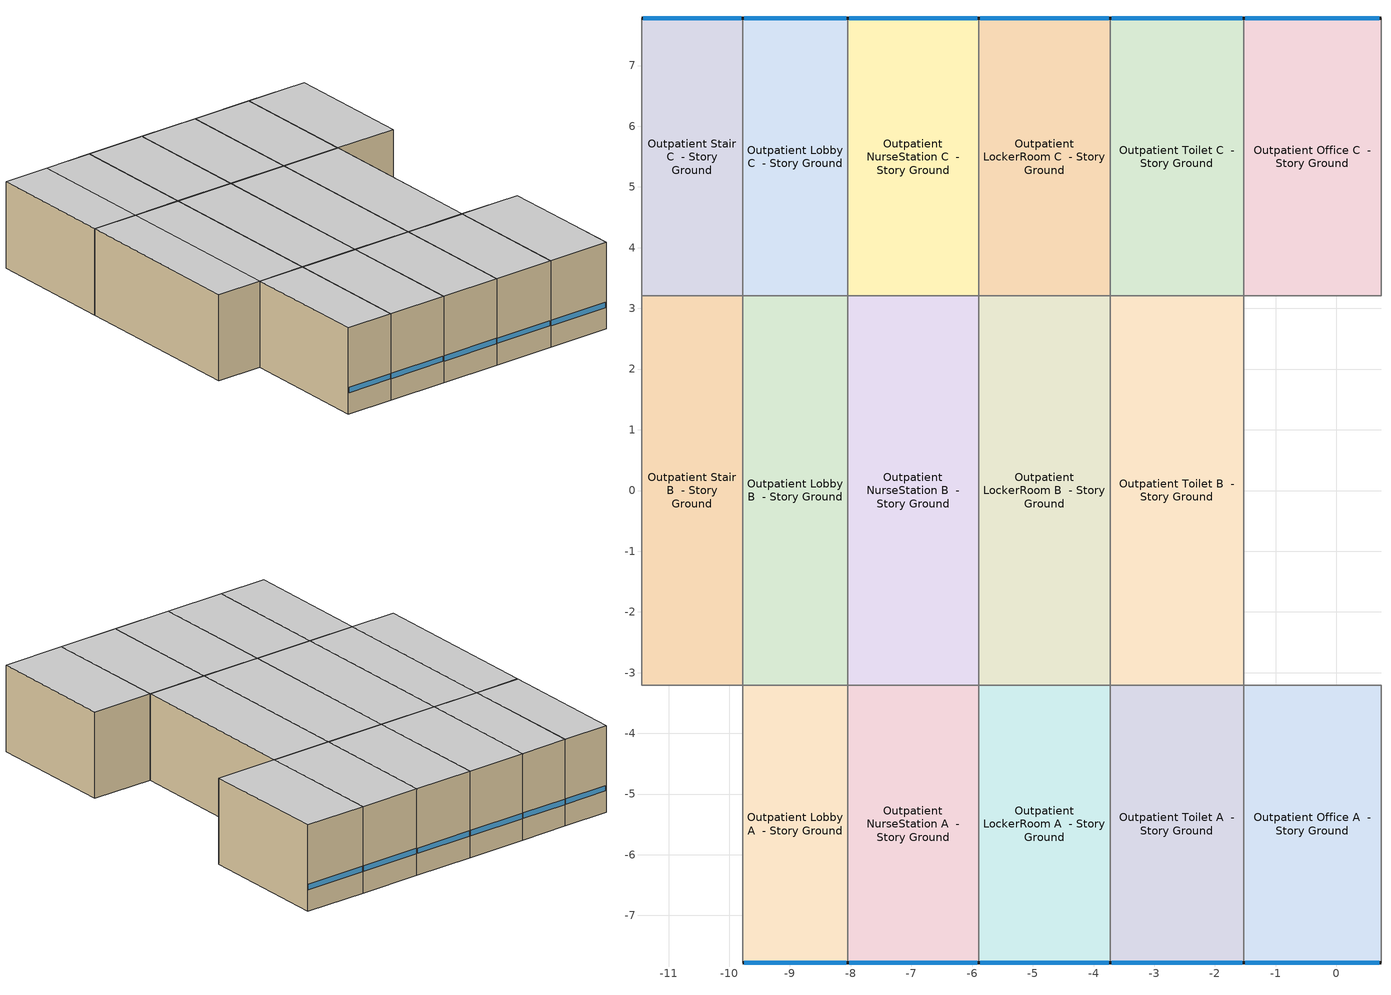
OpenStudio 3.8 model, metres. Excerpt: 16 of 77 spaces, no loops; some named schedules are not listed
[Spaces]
Outpatient Stair B  - Story Ground
 floor ground (Foundation F 126 Perim 0 Area 1068): -11.45,-3.21 -11.45,3.21 -9.78,3.21 -9.78,-3.21 z0
 wall to Outpatient PreOp B  - Story Ground: -11.45,3.21 -11.45,-3.21 z0:3.05
 wall to Outpatient Stair C  - Story Ground: -9.78,3.21 -11.45,3.21 z0:3.05
 wall to Outpatient Lobby B  - Story Ground: -9.78,-3.21 -9.78,3.21 z0:3.05
 wall to Outpatient Stair A  - Story Ground: -11.45,-3.21 -9.78,-3.21 z0:3.05
 ceiling adiabatic (Typical Interior Ceiling): -9.78,-3.21 -9.78,3.21 -11.45,3.21 -11.45,-3.21 z3.05
Outpatient Stair C  - Story Ground
 floor ground (Foundation F 126 Perim 166 Area 761): -11.45,3.21 -11.45,7.78 -9.78,7.78 -9.78,3.21 z0
 wall outside: -9.78,7.78 -11.45,7.78 z0:3.05
 wall to Outpatient PreOp C  - Story Ground: -11.45,7.78 -11.45,3.21 z0:3.05
 wall to Outpatient Lobby C  - Story Ground: -9.78,3.21 -9.78,7.78 z0:3.05
 window (Window U-0.75 SHGC 0.48): -9.81,7.78 -11.42,7.78 z0.76:0.95
 ceiling adiabatic (Typical Interior Ceiling): -9.78,3.21 -9.78,7.78 -11.45,7.78 -11.45,3.21 z3.05
Outpatient Lobby A  - Story Ground
 floor ground (Foundation F 126 Perim 173 Area 792): -9.78,-7.78 -9.78,-3.21 -8.05,-3.21 -8.05,-7.78 z0
 wall outside: -9.78,-7.78 -8.05,-7.78 z0:3.05
 wall to Outpatient Stair A  - Story Ground: -9.78,-3.21 -9.78,-7.78 z0:3.05
 wall to Outpatient Lobby B  - Story Ground: -8.05,-3.21 -9.78,-3.21 z0:3.05
 wall to Outpatient NurseStation A  - Story Ground: -8.05,-7.78 -8.05,-3.21 z0:3.05
 window (Window U-0.75 SHGC 0.48): -9.76,-7.78 -8.07,-7.78 z0.76:0.95
 ceiling adiabatic (Typical Interior Ceiling): -8.05,-7.78 -8.05,-3.21 -9.78,-3.21 -9.78,-7.78 z3.05
Outpatient Lobby B  - Story Ground
 floor ground (Foundation F 126 Perim 0 Area 1112): -9.78,-3.21 -9.78,3.21 -8.05,3.21 -8.05,-3.21 z0
 wall to Outpatient Lobby C  - Story Ground: -8.05,3.21 -9.78,3.21 z0:3.05
 wall to Outpatient NurseStation B  - Story Ground: -8.05,-3.21 -8.05,3.21 z0:3.05
 ceiling adiabatic (Typical Interior Ceiling): -8.05,-3.21 -8.05,3.21 -9.78,3.21 -9.78,-3.21 z3.05
Outpatient Lobby C  - Story Ground
 floor ground (Foundation F 126 Perim 173 Area 792): -9.78,3.21 -9.78,7.78 -8.05,7.78 -8.05,3.21 z0
 wall outside: -8.05,7.78 -9.78,7.78 z0:3.05
 wall to Outpatient NurseStation C  - Story Ground: -8.05,3.21 -8.05,7.78 z0:3.05
 window (Window U-0.75 SHGC 0.48): -8.07,7.78 -9.76,7.78 z0.76:0.95
 ceiling adiabatic (Typical Interior Ceiling): -8.05,3.21 -8.05,7.78 -9.78,7.78 -9.78,3.21 z3.05
Outpatient NurseStation A  - Story Ground
 floor ground (Foundation F 126 Perim 215 Area 985): -8.05,-7.78 -8.05,-3.21 -5.89,-3.21 -5.89,-7.78 z0
 wall outside: -8.05,-7.78 -5.89,-7.78 z0:3.05
 wall to Outpatient NurseStation B  - Story Ground: -5.89,-3.21 -8.05,-3.21 z0:3.05
 wall to Outpatient LockerRoom A  - Story Ground: -5.89,-7.78 -5.89,-3.21 z0:3.05
 window (Window U-0.75 SHGC 0.48): -8.02,-7.78 -5.92,-7.78 z0.76:0.95
 ceiling adiabatic (Typical Interior Ceiling): -5.89,-7.78 -5.89,-3.21 -8.05,-3.21 -8.05,-7.78 z3.05
Outpatient NurseStation B  - Story Ground
 floor ground (Foundation F 126 Perim 0 Area 1383): -8.05,-3.21 -8.05,3.21 -5.89,3.21 -5.89,-3.21 z0
 wall to Outpatient NurseStation C  - Story Ground: -5.89,3.21 -8.05,3.21 z0:3.05
 wall to Outpatient LockerRoom B  - Story Ground: -5.89,-3.21 -5.89,3.21 z0:3.05
 ceiling adiabatic (Typical Interior Ceiling): -5.89,-3.21 -5.89,3.21 -8.05,3.21 -8.05,-3.21 z3.05
Outpatient NurseStation C  - Story Ground
 floor ground (Foundation F 126 Perim 215 Area 985): -8.05,3.21 -8.05,7.78 -5.89,7.78 -5.89,3.21 z0
 wall outside: -5.89,7.78 -8.05,7.78 z0:3.05
 wall to Outpatient LockerRoom C  - Story Ground: -5.89,3.21 -5.89,7.78 z0:3.05
 window (Window U-0.75 SHGC 0.48): -5.92,7.78 -8.02,7.78 z0.76:0.95
 ceiling adiabatic (Typical Interior Ceiling): -5.89,3.21 -5.89,7.78 -8.05,7.78 -8.05,3.21 z3.05
Outpatient LockerRoom A  - Story Ground
 floor ground (Foundation F 126 Perim 217 Area 99): -5.89,-7.78 -5.89,-3.21 -3.73,-3.21 -3.73,-7.78 z0
 wall outside: -5.89,-7.78 -3.73,-7.78 z0:3.05
 wall to Outpatient LockerRoom B  - Story Ground: -3.73,-3.21 -5.89,-3.21 z0:3.05
 wall to Outpatient Toilet A  - Story Ground: -3.73,-7.78 -3.73,-3.21 z0:3.05
 window (Window U-0.75 SHGC 0.48): -5.87,-7.78 -3.75,-7.78 z0.76:0.95
 ceiling adiabatic (Typical Interior Ceiling): -3.73,-7.78 -3.73,-3.21 -5.89,-3.21 -5.89,-7.78 z3.05
Outpatient LockerRoom B  - Story Ground
 floor ground (Foundation F 126 Perim 0 Area 139): -5.89,-3.21 -5.89,3.21 -3.73,3.21 -3.73,-3.21 z0
 wall to Outpatient LockerRoom C  - Story Ground: -3.73,3.21 -5.89,3.21 z0:3.05
 wall to Outpatient Toilet B  - Story Ground: -3.73,-3.21 -3.73,3.21 z0:3.05
 ceiling adiabatic (Typical Interior Ceiling): -3.73,-3.21 -3.73,3.21 -5.89,3.21 -5.89,-3.21 z3.05
Outpatient LockerRoom C  - Story Ground
 floor ground (Foundation F 126 Perim 217 Area 99): -5.89,3.21 -5.89,7.78 -3.73,7.78 -3.73,3.21 z0
 wall outside: -3.73,7.78 -5.89,7.78 z0:3.05
 wall to Outpatient Toilet C  - Story Ground: -3.73,3.21 -3.73,7.78 z0:3.05
 window (Window U-0.75 SHGC 0.48): -3.75,7.78 -5.87,7.78 z0.76:0.95
 ceiling adiabatic (Typical Interior Ceiling): -3.73,3.21 -3.73,7.78 -5.89,7.78 -5.89,3.21 z3.05
Outpatient Toilet A  - Story Ground
 floor ground (Foundation F 126 Perim 22 Area 1006): -3.73,-7.78 -3.73,-3.21 -1.53,-3.21 -1.53,-7.78 z0
 wall outside: -3.73,-7.78 -1.53,-7.78 z0:3.05
 wall to Outpatient Toilet B  - Story Ground: -1.53,-3.21 -3.73,-3.21 z0:3.05
 wall to Outpatient Office A  - Story Ground: -1.53,-7.78 -1.53,-3.21 z0:3.05
 window (Window U-0.75 SHGC 0.48): -3.7,-7.78 -1.55,-7.78 z0.76:0.95
 ceiling adiabatic (Typical Interior Ceiling): -1.53,-7.78 -1.53,-3.21 -3.73,-3.21 -3.73,-7.78 z3.05
Outpatient Toilet B  - Story Ground
 floor ground (Foundation F 126 Perim 0 Area 1412): -3.73,-3.21 -3.73,3.21 -1.53,3.21 -1.53,-3.21 z0
 wall to Outpatient Toilet C  - Story Ground: -1.53,3.21 -3.73,3.21 z0:3.05
 wall to Outpatient Office B  - Story Ground: -1.53,-3.21 -1.53,3.21 z0:3.05
 ceiling adiabatic (Typical Interior Ceiling): -1.53,-3.21 -1.53,3.21 -3.73,3.21 -3.73,-3.21 z3.05
Outpatient Toilet C  - Story Ground
 floor ground (Foundation F 126 Perim 22 Area 1006): -3.73,3.21 -3.73,7.78 -1.53,7.78 -1.53,3.21 z0
 wall outside: -1.53,7.78 -3.73,7.78 z0:3.05
 wall to Outpatient Office C  - Story Ground: -1.53,3.21 -1.53,7.78 z0:3.05
 window (Window U-0.75 SHGC 0.48): -1.55,7.78 -3.7,7.78 z0.76:0.95
 ceiling adiabatic (Typical Interior Ceiling): -1.53,3.21 -1.53,7.78 -3.73,7.78 -3.73,3.21 z3.05
Outpatient Office A  - Story Ground
 floor ground (Foundation F 126 Perim 226 Area 1035): -1.53,-7.78 -1.53,-3.21 0.74,-3.21 0.74,-7.78 z0
 wall outside: -1.53,-7.78 0.74,-7.78 z0:3.05
 wall to Outpatient Office B  - Story Ground: 0.74,-3.21 -1.53,-3.21 z0:3.05
 wall to Outpatient Xray A  - Story Ground: 0.74,-7.78 0.74,-3.21 z0:3.05
 window (Window U-0.75 SHGC 0.48): -1.5,-7.78 0.71,-7.78 z0.76:0.95
 ceiling adiabatic (Typical Interior Ceiling): 0.74,-7.78 0.74,-3.21 -1.53,-3.21 -1.53,-7.78 z3.05
Outpatient Office C  - Story Ground
 floor ground (Foundation F 126 Perim 226 Area 1035): -1.53,3.21 -1.53,7.78 0.74,7.78 0.74,3.21 z0
 wall outside: 0.74,7.78 -1.53,7.78 z0:3.05
 wall to Outpatient Xray C  - Story Ground: 0.74,3.21 0.74,7.78 z0:3.05
 wall to Outpatient Office B  - Story Ground: -1.53,3.21 0.74,3.21 z0:3.05
 window (Window U-0.75 SHGC 0.48): 0.71,7.78 -1.5,7.78 z0.76:0.95
 ceiling adiabatic (Typical Interior Ceiling): 0.74,3.21 0.74,7.78 -1.53,7.78 -1.53,3.21 z3.05
[Site]
Bob Sikes_FL_USA: Latitude {deg}=30.78; Longitude {deg}=-86.52; Time Zone {hr}=-6; Elevation {m}=56; Terrain=City
[Site:WaterMainsTemperature]
Calculation Method=Correlation; Annual Average Outdoor Air Temperature {C}=19.4217; Maximum Difference In Monthly Average Outdoor Air Temperatures {deltaC}=19.74
[SizingPeriod:DesignDay] Barometric Pressure {Pa}=100654; Rain Indicator=No; Snow Indicator=No; Day of Month=21; Daylight Saving Time Indicator=No; Humidity Condition Type=Wetbulb; Dry-Bulb Temperature Range Modifier Type=DefaultMultipliers
Name | Maximum Dry-Bulb Temperature {C} | Daily Dry-Bulb Temperature Range {deltaC} | Wind Speed {m/s} | Wind Direction {deg} | Month | Day Type | Wetbulb or DewPoint at Maximum Dry-Bulb {C} | Solar Model Indicator | ASHRAE Clear Sky Optical Depth for Beam Irradiance | ASHRAE Clear Sky Optical Depth for Diffuse Irradiance | Sky Clearness
Bob Sikes Ann Clg .4% Condns DB=>MWB 1 | 35.8 | 11.3 | 2.9 | 300 | 7 | SummerDesignDay | 24.6 | ASHRAETau | 0.437 | 2.257
Bob Sikes Ann Clg .4% Condns WB=>MDB 1 | 31.6 | 11.3 | 2.9 | 300 | 7 | SummerDesignDay | 26.8 | ASHRAETau | 0.437 | 2.257
Bob Sikes Ann Htg 99.6% Condns DB 1 | -4.1 | 0 | 0.7 | 340 | 1 | WinterDesignDay | -4.1 | ASHRAEClearSky |  |  | 0
Bob Sikes August .4% Condns DB=>MCWB 1 | 36.3 | 10.7 | 2.9 | 300 | 8 | SummerDesignDay | 25.4 | ASHRAETau | 0.426 | 2.32
[ClimateZones]
Climate Zone Institution Name 1=ASHRAE; Climate Zone Document Name 1=ANSI/ASHRAE Standard 169; Climate Zone Document Year 1=2006; Climate Zone Value 1=ASHRAE 169-2013-2A
[Building]
ComStock DOE Ref Pre-1980|Outpatient: North Axis {deg}=225; Default Construction Set=ComStock DOE Ref Pre-1980 - Outpatient - ASHRAE 169-2013-2A; Default Schedule Set=Building Default Schedule Set; Standards Building Type=Outpatient
[Site:GroundTemperature:FCfactorMethod]
January Ground Temperature {C}=24.2; February Ground Temperature {C}=18.9; March Ground Temperature {C}=15.7; April Ground Temperature {C}=13.6; May Ground Temperature {C}=15.5; June Ground Temperature {C}=17.1; July Ground Temperature {C}=21.2; August Ground Temperature {C}=26.9; September Ground Temperature {C}=27.6; October Ground Temperature {C}=27.9; November Ground Temperature {C}=27.4; December Ground Temperature {C}=26.2
[Construction:FfactorGroundFloor] F-Factor {W/m-K}=1.26344
Name | Area {m2} | PerimeterExposed {m}
Foundation F 126 Perim 217 Area 99 | 9.90266 | 2.16594
Foundation F 126 Perim 0 Area 139 | 13.8993 | 0
Foundation F 126 Perim 0 Area 1383 | 13.8261 | 0
Foundation F 126 Perim 173 Area 792 | 7.92213 | 1.73275
Foundation F 126 Perim 0 Area 1068 | 10.6805 | 0
Foundation F 126 Perim 166 Area 761 | 7.60941 | 1.66435
Foundation F 126 Perim 215 Area 985 | 9.85054 | 2.15454
Foundation F 126 Perim 22 Area 1006 | 10.059 | 2.20014
Foundation F 126 Perim 0 Area 1112 | 11.1194 | 0
Foundation F 126 Perim 0 Area 1412 | 14.1187 | 0
Foundation F 126 Perim 226 Area 1035 | 10.3457 | 2.26283
[DefaultConstructionSet]
ComStock DOE Ref Pre-1980 - Outpatient - ASHRAE 169-2013-2A: Default Exterior Surface Constructions=Default Surface Constructions 1; Default Interior Surface Constructions=Default Surface Constructions 2; Default Ground Contact Surface Constructions=Default Surface Constructions 3; Default Exterior SubSurface Constructions=Default Sub Surface Constructions 1; Default Interior SubSurface Constructions=Default Sub Surface Constructions 2; Interior Partition Construction=Typical Interior Partition
[DefaultSurfaceConstructions]
Name | Floor Construction | Wall Construction | Roof Ceiling Construction
Default Surface Constructions 1 | Typical Insulated Exterior Mass Floor | Typical Insulated Exterior Mass Wall R-4.35 | Typical IEAD Roof R-10.0
Default Surface Constructions 2 | Typical Interior Floor | Typical Interior Wall | Typical Interior Ceiling
Default Surface Constructions 3 | Typical Insulated Carpeted 6in Slab Floor | Typical Insulated Basement Mass Wall
[Construction]
Typical Insulated Exterior Mass Floor: 4 in. Normalweight Concrete Floor, Typical Carpet Pad
Typical IEAD Roof R-10.0: Roof Membrane, Typical Insulation R-8.88, Metal Roof Surface
Typical Interior Floor: 100mm Normalweight concrete floor, CP02 CARPET PAD
Typical Interior Wall: G01 13mm gypsum board, G01 13mm gypsum board
Typical Interior Ceiling: CP02 CARPET PAD, 100mm Normalweight concrete floor
Typical Insulated Carpeted 6in Slab Floor: 6 in. Normalweight Concrete Floor, Typical Carpet Pad
Typical Insulated Basement Mass Wall: 8 in. Concrete Block Basement Wall
U 1.22 SHGC 0.54 Simple Glazing Window U-1.22 SHGC 0.54: U 1.22 SHGC 0.54 Simple Glazing U-1.22 SHGC 0.54
U 1.22 SHGC 0.54 Simple Glazing Window U-1.22 SHGC 0.54 1: U 1.22 SHGC 0.54 Simple Glazing U-1.22 SHGC 0.54 1
Typical Insulated Metal Door: F08 Metal surface, Typical Insulation R-1.96
U 0.88 SHGC 0.16 Sgl Ref-A-L Clr 6mm: REF A CLEAR LO 6MM
Typical Overhead Door: Typical Insulation R-1.96
Typical Interior Window: Clear 3mm
Typical Interior Door; Typical Interior Partition: G05 25mm wood
Typical Insulated Exterior Mass Wall R-4.35: 1IN Stucco, 8IN CONCRETE HW RefBldg, Typical Insulation R-1.96, 1/2IN Gypsum
InteriorFurnishings 1: Std Wood 6inch 1
Window U-0.75 SHGC 0.48: Simple Glazing Double - No LowE - Tinted/Reflective - Aluminum
[Material] Thermal Absorptance=0.9
Name | Roughness | Thickness {m} | Conductivity {W/m-K} | Density {kg/m3} | Specific Heat {J/kg-K} | Solar Absorptance | Visible Absorptance
4 in. Normalweight Concrete Floor | MediumRough | 0.1016 | 2.31 | 2322 | 832 | 0.7 | 0.7
Roof Membrane | VeryRough | 0.0095 | 0.16 | 1121.29 | 1460 | 0.7 | 0.7
Metal Roof Surface; F08 Metal surface | Smooth | 0.0008 | 45.28 | 7824 | 500 | 0.7 | 0.7
100mm Normalweight concrete floor | MediumRough | 0.1016 | 2.31045 | 2322 | 832.557 | 0.7 | 0.7
G01 13mm gypsum board | Smooth | 0.0127 | 0.160031 | 800.001 | 1090.73 | 0.7 | 0.5
6 in. Normalweight Concrete Floor | MediumRough | 0.1524 | 2.31 | 2322 | 832 | 0.7 | 0.7
8 in. Concrete Block Basement Wall | MediumRough | 0.2032 | 1.326 | 1842 | 912 | 0.7 | 0.7
G05 25mm wood | MediumSmooth | 0.0254 | 0.15 | 608 | 1630 | 0.5 | 0.5
1IN Stucco | Smooth | 0.0253 | 0.6918 | 1858 | 837 | 0.7 | 0.92
8IN CONCRETE HW RefBldg | Rough | 0.2032 | 1.311 | 2240 | 836.8 | 0.7 | 0.7
1/2IN Gypsum | Smooth | 0.0127 | 0.16 | 784.9 | 830 | 0.4 | 0.4
Std Wood 6inch 1 | MediumSmooth | 0.15 | 0.12 | 540 | 1210 | 0.7 | 0.7
[Material:NoMass] Roughness=Smooth; Thermal Absorptance=0.9; Solar Absorptance=0.7
Name | Thermal Resistance {m2-K/W} | Visible Absorptance
Typical Carpet Pad; CP02 CARPET PAD | 0.21648 | 0.8
Typical Insulation R-8.88 | 1.56434 | 0.7
Typical Insulation R-1.96 | 0.34506 | 0.7
[DefaultSubSurfaceConstructions]
Name | Fixed Window Construction | Operable Window Construction | Door Construction | Glass Door Construction | Overhead Door Construction | Tubular Daylight Dome Construction | Tubular Daylight Diffuser Construction
Default Sub Surface Constructions 1 | U 1.22 SHGC 0.54 Simple Glazing Window U-1.22 SHGC 0.54 | U 1.22 SHGC 0.54 Simple Glazing Window U-1.22 SHGC 0.54 1 | Typical Insulated Metal Door | U 0.88 SHGC 0.16 Sgl Ref-A-L Clr 6mm | Typical Overhead Door | Typical Interior Window | Typical Interior Window
Default Sub Surface Constructions 2 | Typical Interior Window | Typical Interior Window | Typical Interior Door
[WindowMaterial:SimpleGlazingSystem]
Name | U-Factor {W/m2-K} | Solar Heat Gain Coefficient | Visible Transmittance
U 1.22 SHGC 0.54 Simple Glazing U-1.22 SHGC 0.54; U 1.22 SHGC 0.54 Simple Glazing U-1.22 SHGC 0.54 1 | 6.92748 | 0.54 | 0.38
Simple Glazing Double - No LowE - Tinted/Reflective - Aluminum | 4.25302 | 0.484 | 0.411
[WindowMaterial:Glazing] Optical Data Type=SpectralAverage; Infrared Transmittance at Normal Incidence=0; Front Side Infrared Hemispherical Emissivity=0.84; Conductivity {W/m-K}=0.9; Dirt Correction Factor for Solar and Visible Transmittance=1; Solar Diffusing=No
Name | Thickness {m} | Solar Transmittance at Normal Incidence | Front Side Solar Reflectance at Normal Incidence | Back Side Solar Reflectance at Normal Incidence | Visible Transmittance at Normal Incidence | Front Side Visible Reflectance at Normal Incidence | Back Side Visible Reflectance at Normal Incidence | Back Side Infrared Hemispherical Emissivity
REF A CLEAR LO 6MM | 0.006 | 0.066 | 0.341 | 0.493 | 0.08 | 0.41 | 0.37 | 0.4
Clear 3mm | 0.003 | 0.837 | 0.075 | 0.075 | 0.898 | 0.081 | 0.081 | 0.84
[SpaceType] Standards Building Type=Outpatient
Name | Default Schedule Set | Design Specification Outdoor Air Object | Standards Space Type
Outpatient Stair - ComStock DOE Ref Pre-1980 | Outpatient Stair Schedule Set | Outpatient Stair Ventilation | Stair
Outpatient Lobby - ComStock DOE Ref Pre-1980 | Outpatient Lobby Schedule Set | Outpatient Lobby Ventilation | Lobby
Outpatient NurseStation - ComStock DOE Ref Pre-1980 | Outpatient NurseStation Schedule Set | Outpatient NurseStation Ventilation | NurseStation
Outpatient LockerRoom - ComStock DOE Ref Pre-1980 | Outpatient LockerRoom Schedule Set | Outpatient LockerRoom Ventilation | LockerRoom
Outpatient Toilet - ComStock DOE Ref Pre-1980 | Outpatient Toilet Schedule Set | Outpatient Toilet Ventilation | Toilet
Outpatient Office - ComStock DOE Ref Pre-1980 | Outpatient Office Schedule Set | Outpatient Office Ventilation | Office
[BuildingStory]
Story Ground: Nominal Z Coordinate {m}=0; Nominal Floor to Floor Height {m}=3.048
[Space] Building Story=Story Ground
Name | Space Type | Thermal Zone
Outpatient Stair B  - Story Ground | Outpatient Stair - ComStock DOE Ref Pre-1980 | Zone Outpatient Stair B  - Story Ground
Outpatient Stair C  - Story Ground | Outpatient Stair - ComStock DOE Ref Pre-1980 | Zone Outpatient Stair C  - Story Ground
Outpatient Lobby A  - Story Ground | Outpatient Lobby - ComStock DOE Ref Pre-1980 | Zone Outpatient Lobby A  - Story Ground
Outpatient Lobby B  - Story Ground | Outpatient Lobby - ComStock DOE Ref Pre-1980 | Zone Outpatient Lobby B  - Story Ground
Outpatient Lobby C  - Story Ground | Outpatient Lobby - ComStock DOE Ref Pre-1980 | Zone Outpatient Lobby C  - Story Ground
Outpatient NurseStation A  - Story Ground | Outpatient NurseStation - ComStock DOE Ref Pre-1980 | Zone Outpatient NurseStation A  - Story Ground
Outpatient NurseStation B  - Story Ground | Outpatient NurseStation - ComStock DOE Ref Pre-1980 | Zone Outpatient NurseStation B  - Story Ground
Outpatient NurseStation C  - Story Ground | Outpatient NurseStation - ComStock DOE Ref Pre-1980 | Zone Outpatient NurseStation C  - Story Ground
Outpatient LockerRoom A  - Story Ground | Outpatient LockerRoom - ComStock DOE Ref Pre-1980 | Zone Outpatient LockerRoom A  - Story Ground
Outpatient LockerRoom B  - Story Ground | Outpatient LockerRoom - ComStock DOE Ref Pre-1980 | Zone Outpatient LockerRoom B  - Story Ground
Outpatient LockerRoom C  - Story Ground | Outpatient LockerRoom - ComStock DOE Ref Pre-1980 | Zone Outpatient LockerRoom C  - Story Ground
Outpatient Toilet A  - Story Ground | Outpatient Toilet - ComStock DOE Ref Pre-1980 | Zone Outpatient Toilet A  - Story Ground
Outpatient Toilet B  - Story Ground | Outpatient Toilet - ComStock DOE Ref Pre-1980 | Zone Outpatient Toilet B  - Story Ground
Outpatient Toilet C  - Story Ground | Outpatient Toilet - ComStock DOE Ref Pre-1980 | Zone Outpatient Toilet C  - Story Ground
Outpatient Office A  - Story Ground | Outpatient Office - ComStock DOE Ref Pre-1980 | Zone Outpatient Office A  - Story Ground
Outpatient Office C  - Story Ground | Outpatient Office - ComStock DOE Ref Pre-1980 | Zone Outpatient Office C  - Story Ground
[ThermalZone] Multiplier=1; Use Ideal Air Loads=No
Name | Thermostat
Zone Outpatient Stair B  - Story Ground | Outpatient Stair - ComStock DOE Ref Pre-1980 Thermostat 1
Zone Outpatient Stair C  - Story Ground | Outpatient Stair - ComStock DOE Ref Pre-1980 Thermostat 2
Zone Outpatient Lobby A  - Story Ground | Outpatient Lobby - ComStock DOE Ref Pre-1980 Thermostat
Zone Outpatient Lobby B  - Story Ground | Outpatient Lobby - ComStock DOE Ref Pre-1980 Thermostat 1
Zone Outpatient Lobby C  - Story Ground | Outpatient Lobby - ComStock DOE Ref Pre-1980 Thermostat 2
Zone Outpatient NurseStation A  - Story Ground | Outpatient NurseStation - ComStock DOE Ref Pre-1980 Thermostat
Zone Outpatient NurseStation B  - Story Ground | Outpatient NurseStation - ComStock DOE Ref Pre-1980 Thermostat 1
Zone Outpatient NurseStation C  - Story Ground | Outpatient NurseStation - ComStock DOE Ref Pre-1980 Thermostat 2
Zone Outpatient LockerRoom A  - Story Ground | Outpatient LockerRoom - ComStock DOE Ref Pre-1980 Thermostat
Zone Outpatient LockerRoom B  - Story Ground | Outpatient LockerRoom - ComStock DOE Ref Pre-1980 Thermostat 1
Zone Outpatient LockerRoom C  - Story Ground | Outpatient LockerRoom - ComStock DOE Ref Pre-1980 Thermostat 2
Zone Outpatient Toilet A  - Story Ground | Outpatient Toilet - ComStock DOE Ref Pre-1980 Thermostat
Zone Outpatient Toilet B  - Story Ground | Outpatient Toilet - ComStock DOE Ref Pre-1980 Thermostat 1
Zone Outpatient Toilet C  - Story Ground | Outpatient Toilet - ComStock DOE Ref Pre-1980 Thermostat 2
Zone Outpatient Office A  - Story Ground | Outpatient Office - ComStock DOE Ref Pre-1980 Thermostat 1
Zone Outpatient Office C  - Story Ground | Outpatient Office - ComStock DOE Ref Pre-1980 Thermostat 7
[Lights:Definition] Design Level Calculation Method=Watts/Area; Fraction Visible=0.2; Return Air Fraction=0
Name | Watts per Space Floor Area {W/m2} | Fraction Radiant
Outpatient Stair - ComStock DOE Ref Pre-1980 General Lights Definition | 4.78496 | 0.31
Outpatient Stair - ComStock DOE Ref Pre-1980 Wall Wash Lights Definition | 2.85308 | 0.125
Outpatient Toilet - ComStock DOE Ref Pre-1980 General Lights Definition | 3.33071 | 0.31
Outpatient Toilet - ComStock DOE Ref Pre-1980 Wall Wash Lights Definition | 2.07725 | 0.125
Outpatient Lobby - ComStock DOE Ref Pre-1980 General Lights Definition | 1.92838 | 0.31
Outpatient Lobby - ComStock DOE Ref Pre-1980 Task Lights Definition | 1.01438 | 0.125
Outpatient Lobby - ComStock DOE Ref Pre-1980 Wall Wash Lights Definition | 1.81461 | 0.125
Outpatient NurseStation - ComStock DOE Ref Pre-1980 General Lights Definition | 5.11838 | 0.31
Outpatient NurseStation - ComStock DOE Ref Pre-1980 Task Lights Definition | 6.99919 | 0.125
Outpatient LockerRoom - ComStock DOE Ref Pre-1980 General Lights Definition | 2.94141 | 0.31
Outpatient LockerRoom - ComStock DOE Ref Pre-1980 Wall Wash Lights Definition | 2.46673 | 0.125
Outpatient Office - ComStock DOE Ref Pre-1980 General Lights Definition | 6.74433 | 0.31
[ElectricEquipment:Definition] Design Level Calculation Method=Watts/Area; Fraction Latent=0
Name | Watts per Space Floor Area {W/m2} | Fraction Radiant | Fraction Lost
Outpatient Lobby Elec Equip Definition; Outpatient Office Elec Equip Definition | 11.8403 | 0.5 | 0
Outpatient LockerRoom Elec Equip Definition | 32.2917 | 0.5 | 0
Outpatient NurseStation Elec Equip Definition | 21.5278 | 0.5 | 0
Outpatient Toilet Elec Equip Definition | 4.30556 | 0.3 | 0.7
Outpatient Stair - ComStock DOE Ref Pre-1980 Elec Equip Definition | 4.30556 | 0.5 | 0
[ElectricEquipment]
Name | Electric Equipment Definition | Space or SpaceType
Outpatient Lobby Elec Equip | Outpatient Lobby Elec Equip Definition | Outpatient Lobby - ComStock DOE Ref Pre-1980
Outpatient LockerRoom Elec Equip | Outpatient LockerRoom Elec Equip Definition | Outpatient LockerRoom - ComStock DOE Ref Pre-1980
Outpatient NurseStation Elec Equip | Outpatient NurseStation Elec Equip Definition | Outpatient NurseStation - ComStock DOE Ref Pre-1980
Outpatient Office Elec Equip | Outpatient Office Elec Equip Definition | Outpatient Office - ComStock DOE Ref Pre-1980
Outpatient Toilet Elec Equip | Outpatient Toilet Elec Equip Definition | Outpatient Toilet - ComStock DOE Ref Pre-1980
Outpatient Stair - ComStock DOE Ref Pre-1980 Elec Equip | Outpatient Stair - ComStock DOE Ref Pre-1980 Elec Equip Definition | Outpatient Stair - ComStock DOE Ref Pre-1980
[DesignSpecification:OutdoorAir]
Name | Outdoor Air Method | Outdoor Air Flow per Person {m3/s-person} | Outdoor Air Flow per Floor Area {m3/s-m2} | Outdoor Air Flow Air Changes per Hour {1/hr}
Outpatient Lobby Ventilation; Outpatient LockerRoom Ventilation | Sum | 0.00707921
Outpatient NurseStation Ventilation; Outpatient Office Ventilation | Sum | 0.00943895
Outpatient Stair Ventilation; Outpatient Toilet Ventilation |  | 0 | 0 | 0
[DefaultScheduleSet]
Name | Number of People Schedule | People Activity Level Schedule | Lighting Schedule | Electric Equipment Schedule | Infiltration Schedule | Hours of Operation Schedule
Outpatient Lobby Schedule Set; Outpatient LockerRoom Schedule Set; Outpatient NurseStation Schedule Set; Outpatient Office Schedule Set; Outpatient Stair Schedule Set; Outpatient Toilet Schedule Set | Outpatient Bldg Occ | Outpatient Activity | Outpatient Bldg Light | Outpatient Bldg Equip | Outpatient Infil
Building Default Schedule Set |  |  |  |  |  | Building Hours of Operation NonResidential
[People:Definition] Number of People Calculation Method=People/Area; Fraction Radiant=0.3
Name | People per Space Floor Area {person/m2}
Outpatient Lobby People Definition | 0.300313
Outpatient LockerRoom People Definition | 0.149941
Outpatient NurseStation People Definition | 0.199993
Outpatient Office People Definition | 0.0500522
[People] Work Efficiency Schedule=Work Efficiency Schedule; Clothing Insulation Schedule=Clothing Schedule; Air Velocity Schedule=Air Velocity Schedule; Multiplier=1
Name | People Definition | Space or SpaceType
Outpatient Lobby People | Outpatient Lobby People Definition | Outpatient Lobby - ComStock DOE Ref Pre-1980
Outpatient LockerRoom People | Outpatient LockerRoom People Definition | Outpatient LockerRoom - ComStock DOE Ref Pre-1980
Outpatient NurseStation People | Outpatient NurseStation People Definition | Outpatient NurseStation - ComStock DOE Ref Pre-1980
Outpatient Office People | Outpatient Office People Definition | Outpatient Office - ComStock DOE Ref Pre-1980
[Exterior:Lights:Definition]
Name | Design Level {W}
Parking Areas and Drives Def (W/ft^2) | 0.0497494
Building Facades Def (W/ft^2) | 0.25
Main Entries Def (W/ft) | 30
Other Doors Def (W/ft) | 25
[Exterior:Lights] Schedule=Always On Discrete; Control Option=AstronomicalClock
Name | Exterior Lights Definition | Multiplier
Parking Areas and Drives | Parking Areas and Drives Def (W/ft^2) | 35437.5
Building Facades | Building Facades Def (W/ft^2) | 4448.83
Main Entries | Main Entries Def (W/ft) | 8
Other Doors | Other Doors Def (W/ft) | 18.165
[ThermostatSetpoint:DualSetpoint] Heating Setpoint Temperature Schedule=Outpatient HtgSetp; Cooling Setpoint Temperature Schedule=Outpatient ClgSetp
Outpatient Lobby - ComStock DOE Ref Pre-1980 Thermostat; Outpatient Lobby - ComStock DOE Ref Pre-1980 Thermostat 1; Outpatient Lobby - ComStock DOE Ref Pre-1980 Thermostat 2; Outpatient LockerRoom - ComStock DOE Ref Pre-1980 Thermostat; Outpatient LockerRoom - ComStock DOE Ref Pre-1980 Thermostat 1; Outpatient LockerRoom - ComStock DOE Ref Pre-1980 Thermostat 2; Outpatient NurseStation - ComStock DOE Ref Pre-1980 Thermostat; Outpatient NurseStation - ComStock DOE Ref Pre-1980 Thermostat 1; Outpatient NurseStation - ComStock DOE Ref Pre-1980 Thermostat 2; Outpatient Office - ComStock DOE Ref Pre-1980 Thermostat 1; Outpatient Office - ComStock DOE Ref Pre-1980 Thermostat 7; Outpatient Stair - ComStock DOE Ref Pre-1980 Thermostat 1; Outpatient Stair - ComStock DOE Ref Pre-1980 Thermostat 2; Outpatient Toilet - ComStock DOE Ref Pre-1980 Thermostat; Outpatient Toilet - ComStock DOE Ref Pre-1980 Thermostat 1; Outpatient Toilet - ComStock DOE Ref Pre-1980 Thermostat 2
[InternalMass:Definition]
Internal Mass Definition 2: Construction=InteriorFurnishings 1; Design Level Calculation Method=SurfaceArea/Area; Surface Area per Space Floor Area=2
[InternalMass] Internal Mass Definition=Internal Mass Definition 2; Multiplier=1
Name | Space or SpaceType
Outpatient LockerRoom C  - Story Ground Mass | Outpatient LockerRoom C  - Story Ground
Outpatient LockerRoom B  - Story Ground Mass | Outpatient LockerRoom B  - Story Ground
Outpatient NurseStation B  - Story Ground Mass | Outpatient NurseStation B  - Story Ground
Outpatient Lobby C  - Story Ground Mass | Outpatient Lobby C  - Story Ground
Outpatient Lobby A  - Story Ground Mass | Outpatient Lobby A  - Story Ground
Outpatient Stair B  - Story Ground Mass | Outpatient Stair B  - Story Ground
Outpatient NurseStation A  - Story Ground Mass | Outpatient NurseStation A  - Story Ground
Outpatient Toilet A  - Story Ground Mass | Outpatient Toilet A  - Story Ground
Outpatient NurseStation C  - Story Ground Mass | Outpatient NurseStation C  - Story Ground
Outpatient Toilet C  - Story Ground Mass | Outpatient Toilet C  - Story Ground
Outpatient LockerRoom A  - Story Ground Mass | Outpatient LockerRoom A  - Story Ground
Outpatient Lobby B  - Story Ground Mass | Outpatient Lobby B  - Story Ground
Outpatient Toilet B  - Story Ground Mass | Outpatient Toilet B  - Story Ground
Outpatient Stair C  - Story Ground Mass | Outpatient Stair C  - Story Ground
Outpatient Office A  - Story Ground Mass | Outpatient Office A  - Story Ground
Outpatient Office C  - Story Ground Mass | Outpatient Office C  - Story Ground
[Lights] Fraction Replaceable=1
Name | Lights Definition | Space or SpaceType
Outpatient Stair - ComStock DOE Ref Pre-1980 General Lighting | Outpatient Stair - ComStock DOE Ref Pre-1980 General Lights Definition | Outpatient Stair - ComStock DOE Ref Pre-1980
Outpatient Stair - ComStock DOE Ref Pre-1980 Wall Wash Lighting | Outpatient Stair - ComStock DOE Ref Pre-1980 Wall Wash Lights Definition | Outpatient Stair - ComStock DOE Ref Pre-1980
Outpatient Toilet - ComStock DOE Ref Pre-1980 General Lighting | Outpatient Toilet - ComStock DOE Ref Pre-1980 General Lights Definition | Outpatient Toilet - ComStock DOE Ref Pre-1980
Outpatient Toilet - ComStock DOE Ref Pre-1980 Wall Wash Lighting | Outpatient Toilet - ComStock DOE Ref Pre-1980 Wall Wash Lights Definition | Outpatient Toilet - ComStock DOE Ref Pre-1980
Outpatient Lobby - ComStock DOE Ref Pre-1980 General Lighting | Outpatient Lobby - ComStock DOE Ref Pre-1980 General Lights Definition | Outpatient Lobby - ComStock DOE Ref Pre-1980
Outpatient Lobby - ComStock DOE Ref Pre-1980 Task Lighting | Outpatient Lobby - ComStock DOE Ref Pre-1980 Task Lights Definition | Outpatient Lobby - ComStock DOE Ref Pre-1980
Outpatient Lobby - ComStock DOE Ref Pre-1980 Wall Wash Lighting | Outpatient Lobby - ComStock DOE Ref Pre-1980 Wall Wash Lights Definition | Outpatient Lobby - ComStock DOE Ref Pre-1980
Outpatient NurseStation - ComStock DOE Ref Pre-1980 General Lighting | Outpatient NurseStation - ComStock DOE Ref Pre-1980 General Lights Definition | Outpatient NurseStation - ComStock DOE Ref Pre-1980
Outpatient NurseStation - ComStock DOE Ref Pre-1980 Task Lighting | Outpatient NurseStation - ComStock DOE Ref Pre-1980 Task Lights Definition | Outpatient NurseStation - ComStock DOE Ref Pre-1980
Outpatient LockerRoom - ComStock DOE Ref Pre-1980 General Lighting | Outpatient LockerRoom - ComStock DOE Ref Pre-1980 General Lights Definition | Outpatient LockerRoom - ComStock DOE Ref Pre-1980
Outpatient LockerRoom - ComStock DOE Ref Pre-1980 Wall Wash Lighting | Outpatient LockerRoom - ComStock DOE Ref Pre-1980 Wall Wash Lights Definition | Outpatient LockerRoom - ComStock DOE Ref Pre-1980
Outpatient Office - ComStock DOE Ref Pre-1980 General Lighting | Outpatient Office - ComStock DOE Ref Pre-1980 General Lights Definition | Outpatient Office - ComStock DOE Ref Pre-1980
[SpaceInfiltration:DesignFlowRate] Design Flow Rate Calculation Method=Flow/ExteriorArea; Flow per Exterior Surface Area {m3/s-m2}=0.000413282; Velocity Term Coefficient=0
Name | Space or SpaceType | Schedule | Constant Term Coefficient | Temperature Term Coefficient | Velocity Squared Term Coefficient
Outpatient LockerRoom C  - Story Ground HVAC On Infiltration | Outpatient LockerRoom C  - Story Ground | Infiltration HVAC On Schedule | -0.0103 | -0.0007 | 0.0231
Outpatient LockerRoom C  - Story Ground HVAC Off Infiltration | Outpatient LockerRoom C  - Story Ground | Infiltration HVAC Off Schedule | 0 | 0.0164 | 0.0308
Outpatient Lobby C  - Story Ground HVAC On Infiltration | Outpatient Lobby C  - Story Ground | Infiltration HVAC On Schedule | -0.0103 | -0.0007 | 0.0231
Outpatient Lobby C  - Story Ground HVAC Off Infiltration | Outpatient Lobby C  - Story Ground | Infiltration HVAC Off Schedule | 0 | 0.0164 | 0.0308
Outpatient Lobby A  - Story Ground HVAC On Infiltration | Outpatient Lobby A  - Story Ground | Infiltration HVAC On Schedule | -0.0103 | -0.0007 | 0.0231
Outpatient Lobby A  - Story Ground HVAC Off Infiltration | Outpatient Lobby A  - Story Ground | Infiltration HVAC Off Schedule | 0 | 0.0164 | 0.0308
Outpatient NurseStation A  - Story Ground HVAC On Infiltration | Outpatient NurseStation A  - Story Ground | Infiltration HVAC On Schedule | -0.0103 | -0.0007 | 0.0231
Outpatient NurseStation A  - Story Ground HVAC Off Infiltration | Outpatient NurseStation A  - Story Ground | Infiltration HVAC Off Schedule | 0 | 0.0164 | 0.0308
Outpatient Toilet A  - Story Ground HVAC On Infiltration | Outpatient Toilet A  - Story Ground | Infiltration HVAC On Schedule | -0.0103 | -0.0007 | 0.0231
Outpatient Toilet A  - Story Ground HVAC Off Infiltration | Outpatient Toilet A  - Story Ground | Infiltration HVAC Off Schedule | 0 | 0.0164 | 0.0308
Outpatient NurseStation C  - Story Ground HVAC On Infiltration | Outpatient NurseStation C  - Story Ground | Infiltration HVAC On Schedule | -0.0103 | -0.0007 | 0.0231
Outpatient NurseStation C  - Story Ground HVAC Off Infiltration | Outpatient NurseStation C  - Story Ground | Infiltration HVAC Off Schedule | 0 | 0.0164 | 0.0308
Outpatient Toilet C  - Story Ground HVAC On Infiltration | Outpatient Toilet C  - Story Ground | Infiltration HVAC On Schedule | -0.0103 | -0.0007 | 0.0231
Outpatient Toilet C  - Story Ground HVAC Off Infiltration | Outpatient Toilet C  - Story Ground | Infiltration HVAC Off Schedule | 0 | 0.0164 | 0.0308
Outpatient LockerRoom A  - Story Ground HVAC On Infiltration | Outpatient LockerRoom A  - Story Ground | Infiltration HVAC On Schedule | -0.0103 | -0.0007 | 0.0231
Outpatient LockerRoom A  - Story Ground HVAC Off Infiltration | Outpatient LockerRoom A  - Story Ground | Infiltration HVAC Off Schedule | 0 | 0.0164 | 0.0308
Outpatient Stair C  - Story Ground HVAC On Infiltration | Outpatient Stair C  - Story Ground | Infiltration HVAC On Schedule | -0.0103 | -0.0007 | 0.0231
Outpatient Stair C  - Story Ground HVAC Off Infiltration | Outpatient Stair C  - Story Ground | Infiltration HVAC Off Schedule | 0 | 0.0164 | 0.0308
Outpatient Office A  - Story Ground HVAC On Infiltration | Outpatient Office A  - Story Ground | Infiltration HVAC On Schedule | -0.0103 | -0.0007 | 0.0231
Outpatient Office A  - Story Ground HVAC Off Infiltration | Outpatient Office A  - Story Ground | Infiltration HVAC Off Schedule | 0 | 0.0164 | 0.0308
Outpatient Office C  - Story Ground HVAC On Infiltration | Outpatient Office C  - Story Ground | Infiltration HVAC On Schedule | -0.0103 | -0.0007 | 0.0231
Outpatient Office C  - Story Ground HVAC Off Infiltration | Outpatient Office C  - Story Ground | Infiltration HVAC Off Schedule | 0 | 0.0164 | 0.0308
[Schedule:Ruleset]
Name | Default Day Schedule | Summer Design Day Schedule | Winter Design Day Schedule
Outpatient Bldg Occ | Outpatient Bldg Occ Default | Outpatient Bldg Occ Summer Design Day | Outpatient Bldg Occ Winter Design Day
Outpatient Activity | Outpatient Activity Default | Outpatient Activity Summer Design Day | Outpatient Activity Winter Design Day
Outpatient Bldg Light | Outpatient Bldg Light Default | Outpatient Bldg Light Summer Design Day | Outpatient Bldg Light Winter Design Day
Outpatient Bldg Equip | Outpatient Bldg Equip Default | Outpatient Bldg Equip Summer Design Day | Outpatient Bldg Equip Winter Design Day
Outpatient Infil | Outpatient Infil Default | Outpatient Infil Summer Design Day | Outpatient Infil Winter Design Day
Clothing Schedule | Clothing Schedule Default Winter Clothes
Air Velocity Schedule | Air Velocity Schedule Default
Work Efficiency Schedule | Work Efficiency Schedule Default
Outpatient HtgSetp | Outpatient HtgSetp Default | Outpatient HtgSetp Summer Design Day | Outpatient HtgSetp Winter Design Day
Outpatient ClgSetp | Outpatient ClgSetp Default | Outpatient ClgSetp Summer Design Day | Outpatient ClgSetp Winter Design Day
Building Hours of Operation NonResidential | Building Hours of Operation NonResidential Default | Building Hours of Operation NonResidential Summer Design Day | Building Hours of Operation NonResidential Winter Design Day
Infiltration HVAC On Schedule | 13 Zone PVAV with PFP Boxes and Reheat Occ Sch Default 1 | 13 Zone PVAV with PFP Boxes and Reheat Occ Sch Summer Design Day 1 | 13 Zone PVAV with PFP Boxes and Reheat Occ Sch Winter Design Day 1
Infiltration HVAC Off Schedule | Infiltration HVAC Off Schedule Default Day Schedule | Infiltration HVAC Off Schedule Summer Design Day Schedule 1 | Infiltration HVAC Off Schedule Winter Design Day Schedule 1
[Schedule:Day]
Outpatient Bldg Occ Default: Average, 7, 30, 0.05, 7, 45, 0.06875, 8, 0, 0.0875, 8, 15, 0.10625, 8, 30, 0.125, 8, 45, 0.14375, 9, 0, 0.1625, 9, 15, 0.18125, 9, 30, 0.2, 10, 0, 0.2, 10, 15, 0.275, 10, 30, 0.35, 10, 45, 0.425, 11, 0, 0.5, 11, 15, 0.6, 11, 30, 0.7, 11, 45, 0.8, 12, 0, 0.9, 17, 30, 0.9, 17, 45, 0.85, 18, 0, 0.8, 18, 15, 0.75, 18, 30, 0.7, 18, 45, 0.65, 19, 0, 0.6, 19, 15, 0.55, 19, 30, 0.5, 19, 45, 0.4625, 20, 0, 0.425, 20, 15, 0.3875, 20, 30, 0.35, 20, 45, 0.3125, 21, 0, 0.275, 21, 15, 0.2375, 21, 30, 0.2, 21, 45, 0.18125, 22, 0, 0.1625, 22, 15, 0.14375, 22, 30, 0.125, 22, 45, 0.10625, 23, 0, 0.0875, 23, 15, 0.06875, 23, 30, 0.05, 24, 0, 0.05
Outpatient Bldg Occ Summer Design Day: 4, 0, 0.05, 6, 0, 0.2, 7, 0, 0.5, 18, 0, 0.9, 20, 0, 0.5, 22, 0, 0.2, 24, 0, 0.05
Outpatient Bldg Occ Sat Day: Average, 7, 45, 0.05, 8, 0, 0.06875, 8, 15, 0.0875, 8, 30, 0.10625, 8, 45, 0.125, 9, 0, 0.14375, 9, 15, 0.1625, 9, 30, 0.18125, 9, 45, 0.2, 10, 0, 0.2125, 10, 15, 0.225, 10, 30, 0.2375, 10, 45, 0.25, 11, 0, 0.2625, 11, 15, 0.275, 11, 30, 0.2875, 11, 45, 0.3, 12, 0, 0.3, 12, 15, 0.28, 12, 30, 0.26, 12, 45, 0.24, 13, 0, 0.22, 13, 15, 0.2, 14, 15, 0.2, 14, 30, 0.190625, 14, 45, 0.18125, 15, 0, 0.171875, 15, 15, 0.1625, 15, 30, 0.153125, 15, 45, 0.14375, 16, 0, 0.134375, 16, 15, 0.125, 16, 30, 0.115625, 16, 45, 0.10625, 17, 0, 0.096875, 17, 15, 0.0875, 17, 30, 0.078125, 17, 45, 0.06875, 18, 0, 0.059375, 18, 15, 0.05, 24, 0, 0.05
Outpatient Bldg Occ Winter Design Day: 8, 0, 0, 17, 0, 0.05, 24, 0, 0
Outpatient Bldg Occ WntrDsn|Sun Day: Average, 8, 45, 0, 16, 15, 0.05, 24, 0, 0
Outpatient Activity Default; autogen Outpatient Activity 0_day_sch; autogen Outpatient Activity 1_day_sch: Average, 24, 0, 120
Outpatient Activity Winter Design Day; Outpatient Activity Summer Design Day: 24, 0, 120
Outpatient Bldg Light Sat Day: Average, 7, 45, 0.1, 8, 0, 0.125, 8, 15, 0.15, 8, 30, 0.175, 8, 45, 0.2, 9, 0, 0.225, 9, 15, 0.25, 9, 30, 0.275, 9, 45, 0.3, 10, 0, 0.3125, 10, 15, 0.325, 10, 30, 0.3375, 10, 45, 0.35, 11, 0, 0.3625, 11, 15, 0.375, 11, 30, 0.3875, 11, 45, 0.4, 12, 0, 0.4, 12, 15, 0.38, 12, 30, 0.36, 12, 45, 0.34, 13, 0, 0.32, 13, 15, 0.3, 14, 15, 0.3, 14, 30, 0.2875, 14, 45, 0.275, 15, 0, 0.2625, 15, 15, 0.25, 15, 30, 0.2375, 15, 45, 0.225, 16, 0, 0.2125, 16, 15, 0.2, 16, 30, 0.1875, 16, 45, 0.175, 17, 0, 0.1625, 17, 15, 0.15, 17, 30, 0.1375, 17, 45, 0.125, 18, 0, 0.1125, 18, 15, 0.1, 24, 0, 0.1
Outpatient Bldg Light WntrDsn|Sun Day: Average, 8, 45, 0.05, 16, 15, 0.1, 24, 0, 0.05
Outpatient Bldg Equip Summer Design Day: 4, 0, 0.3, 6, 0, 0.5, 18, 0, 1, 20, 0, 0.5, 24, 0, 0.3
Outpatient Bldg Equip Sat Day: Average, 7, 45, 0.3, 8, 0, 0.325, 8, 15, 0.35, 8, 30, 0.375, 8, 45, 0.4, 9, 0, 0.425, 9, 15, 0.45, 9, 30, 0.475, 9, 45, 0.5, 10, 0, 0.5375, 10, 15, 0.575, 10, 30, 0.6125, 10, 45, 0.65, 11, 0, 0.6875, 11, 15, 0.725, 11, 30, 0.7625, 11, 45, 0.8, 12, 0, 0.8, 12, 15, 0.74, 12, 30, 0.68, 12, 45, 0.62, 13, 0, 0.56, 13, 15, 0.5, 14, 15, 0.5, 14, 30, 0.4875, 14, 45, 0.475, 15, 0, 0.4625, 15, 15, 0.45, 15, 30, 0.4375, 15, 45, 0.425, 16, 0, 0.4125, 16, 15, 0.4, 16, 30, 0.3875, 16, 45, 0.375, 17, 0, 0.3625, 17, 15, 0.35, 17, 30, 0.3375, 17, 45, 0.325, 18, 0, 0.3125, 18, 15, 0.3, 24, 0, 0.3
Outpatient Bldg Equip Winter Design Day: 8, 0, 0.3, 17, 0, 0.5, 24, 0, 0.3
Outpatient Bldg Equip WntrDsn|Sun Day: Average, 8, 45, 0.3, 16, 15, 0.5, 24, 0, 0.3
Outpatient Infil Default; Clothing Schedule Summer Clothes: 24, 0, 0.5
Outpatient Infil Winter Design Day; Outpatient Infil Summer Design Day; Clothing Schedule Default Winter Clothes; 13 Zone PVAV with PFP Boxes and Reheat Occ Sch Summer Design Day 1; 13 Zone PVAV with PFP Boxes and Reheat Occ Sch Winter Design Day 1; Infiltration HVAC Off Schedule Schedule Day 0 1: 24, 0, 1
Air Velocity Schedule Default: 24, 0, 0.2
Work Efficiency Schedule Default; 13 Zone PVAV with PFP Boxes and Reheat Occ Sch Sunday 1; Infiltration HVAC Off Schedule Summer Design Day Schedule 1; Infiltration HVAC Off Schedule Winter Design Day Schedule 1: 24, 0, 0
Outpatient HtgSetp Default: Average, 9, 30, 18.3, 18, 30, 21.1, 24, 0, 18.3
Outpatient HtgSetp Summer Design Day: 5, 0, 18.3, 18, 0, 21.1, 24, 0, 18.3
Outpatient HtgSetp Wknd Day; autogen Schedule Rule 11 1_day_sch: Average, 24, 0, 18.3
Outpatient HtgSetp Winter Design Day: 7, 0, 18.3, 15, 0, 21.1, 24, 0, 18.3
Outpatient ClgSetp Default: Average, 9, 30, 25, 18, 30, 22.2, 24, 0, 25
Outpatient ClgSetp Summer Design Day: 5, 0, 25, 18, 0, 22.2, 24, 0, 25
Outpatient ClgSetp Wknd Day; autogen Schedule Rule 12 1_day_sch: Average, 24, 0, 25
Outpatient ClgSetp Winter Design Day: 7, 0, 25, 15, 0, 22.2, 24, 0, 25
Building Hours of Operation NonResidential Saturday; Building Hours of Operation NonResidential Sunday: 8, 45, 0, 16, 15, 1, 24, 0, 0
13 Zone PVAV with PFP Boxes and Reheat Occ Sch Default 1: 8, 45, 0, 22, 0, 1, 24, 0, 0
13 Zone PVAV with PFP Boxes and Reheat Occ Sch Saturday 1: 9, 0, 0, 15, 30, 1, 24, 0, 0
Infiltration HVAC Off Schedule Default Day Schedule: 8, 45, 1, 22, 0, 0, 24, 0, 1
Infiltration HVAC Off Schedule Schedule Day 2: 9, 0, 1, 15, 30, 0, 24, 0, 1
[Schedule:Rule]
Schedule Rule 1: Schedule Ruleset=Outpatient Bldg Occ; Rule Order=1; Day Schedule=Outpatient Bldg Occ Sat Day; Apply Saturday=Yes; Date Specification Type=DateRange; Start Month=1; Start Day=1; End Month=12; End Day=31
Schedule Rule 2: Schedule Ruleset=Outpatient Bldg Occ; Rule Order=0; Day Schedule=Outpatient Bldg Occ WntrDsn|Sun Day; Date Specification Type=DateRange; Start Month=1; Start Day=1; End Month=12; End Day=31; Apply Sunday=Yes
Schedule Rule 5: Schedule Ruleset=Outpatient Bldg Equip; Rule Order=1; Day Schedule=Outpatient Bldg Equip Sat Day; Apply Saturday=Yes; Date Specification Type=DateRange; Start Month=1; Start Day=1; End Month=12; End Day=31
Schedule Rule 6: Schedule Ruleset=Outpatient Bldg Equip; Rule Order=0; Day Schedule=Outpatient Bldg Equip WntrDsn|Sun Day; Date Specification Type=DateRange; Start Month=1; Start Day=1; End Month=12; End Day=31; Apply Sunday=Yes
Schedule Rule 7: Schedule Ruleset=Clothing Schedule; Rule Order=0; Day Schedule=Clothing Schedule Summer Clothes; Date Specification Type=DateRange; Start Month=5; Start Day=1; End Month=9; End Day=30
Schedule Rule 11: Schedule Ruleset=Outpatient HtgSetp; Rule Order=0; Day Schedule=Outpatient HtgSetp Wknd Day; Apply Saturday=Yes; Date Specification Type=DateRange; Start Month=1; Start Day=1; End Month=12; End Day=31; Apply Sunday=Yes
Schedule Rule 12: Schedule Ruleset=Outpatient ClgSetp; Rule Order=0; Day Schedule=Outpatient ClgSetp Wknd Day; Apply Saturday=Yes; Date Specification Type=DateRange; Start Month=1; Start Day=1; End Month=12; End Day=31; Apply Sunday=Yes
autogen Schedule Rule 12 1: Schedule Ruleset=Outpatient ClgSetp; Rule Order=1; Day Schedule=autogen Schedule Rule 12 1_day_sch; Apply Saturday=Yes; Date Specification Type=SpecificDates; Apply Sunday=Yes; Apply Monday=Yes; Apply Tuesday=Yes; Apply Wednesday=Yes; Apply Thursday=Yes; Apply Friday=Yes; Specific Month 1=1; Specific Day 1=7; Specific Month 2=1; Specific Day 2=14; Specific Month 3=1; Specific Day 3=21; Specific Month 4=1; Specific Day 4=28; Specific Month 5=2; Specific Day 5=4; Specific Month 6=2; Specific Day 6=11; Specific Month 7=2; Specific Day 7=18; Specific Month 8=2; Specific Day 8=25; Specific Month 9=3; Specific Day 9=4; Specific Month 10=3; Specific Day 10=11; Specific Month 11=3; Specific Day 11=18; Specific Month 12=3; Specific Day 12=25; Specific Month 13=4; Specific Day 13=1; Specific Month 14=4; Specific Day 14=8; Specific Month 15=4; Specific Day 15=15; Specific Month 16=4; Specific Day 16=22; Specific Month 17=4; Specific Day 17=29; Specific Month 18=5; Specific Day 18=6; Specific Month 19=5; Specific Day 19=13; Specific Month 20=5; Specific Day 20=20; Specific Month 21=5; Specific Day 21=27; Specific Month 22=6; Specific Day 22=3; Specific Month 23=6; Specific Day 23=10; Specific Month 24=6; Specific Day 24=17; Specific Month 25=6; Specific Day 25=24; Specific Month 26=7; Specific Day 26=1; Specific Month 27=7; Specific Day 27=8; Specific Month 28=7; Specific Day 28=15; Specific Month 29=7; Specific Day 29=22; Specific Month 30=7; Specific Day 30=29; Specific Month 31=8; Specific Day 31=5; Specific Month 32=8; Specific Day 32=12; Specific Month 33=8; Specific Day 33=19; Specific Month 34=8; Specific Day 34=26; Specific Month 35=9; Specific Day 35=2; Specific Month 36=9; Specific Day 36=9; Specific Month 37=9; Specific Day 37=16; Specific Month 38=9; Specific Day 38=23; Specific Month 39=9; Specific Day 39=30; Specific Month 40=10; Specific Day 40=7; Specific Month 41=10; Specific Day 41=14; Specific Month 42=10; Specific Day 42=21; Specific Month 43=10; Specific Day 43=28; Specific Month 44=11; Specific Day 44=4; Specific Month 45=11; Specific Day 45=11; Specific Month 46=11; Specific Day 46=18; Specific Month 47=11; Specific Day 47=25; Specific Month 48=12; Specific Day 48=2; Specific Month 49=12; Specific Day 49=9; Specific Month 50=12; Specific Day 50=16; Specific Month 51=12; Specific Day 51=23; Specific Month 52=12; Specific Day 52=30
autogen Schedule Rule 11 1: Schedule Ruleset=Outpatient HtgSetp; Rule Order=1; Day Schedule=autogen Schedule Rule 11 1_day_sch; Apply Saturday=Yes; Date Specification Type=SpecificDates; Apply Sunday=Yes; Apply Monday=Yes; Apply Tuesday=Yes; Apply Wednesday=Yes; Apply Thursday=Yes; Apply Friday=Yes; Specific Month 1=1; Specific Day 1=7; Specific Month 2=1; Specific Day 2=14; Specific Month 3=1; Specific Day 3=21; Specific Month 4=1; Specific Day 4=28; Specific Month 5=2; Specific Day 5=4; Specific Month 6=2; Specific Day 6=11; Specific Month 7=2; Specific Day 7=18; Specific Month 8=2; Specific Day 8=25; Specific Month 9=3; Specific Day 9=4; Specific Month 10=3; Specific Day 10=11; Specific Month 11=3; Specific Day 11=18; Specific Month 12=3; Specific Day 12=25; Specific Month 13=4; Specific Day 13=1; Specific Month 14=4; Specific Day 14=8; Specific Month 15=4; Specific Day 15=15; Specific Month 16=4; Specific Day 16=22; Specific Month 17=4; Specific Day 17=29; Specific Month 18=5; Specific Day 18=6; Specific Month 19=5; Specific Day 19=13; Specific Month 20=5; Specific Day 20=20; Specific Month 21=5; Specific Day 21=27; Specific Month 22=6; Specific Day 22=3; Specific Month 23=6; Specific Day 23=10; Specific Month 24=6; Specific Day 24=17; Specific Month 25=6; Specific Day 25=24; Specific Month 26=7; Specific Day 26=1; Specific Month 27=7; Specific Day 27=8; Specific Month 28=7; Specific Day 28=15; Specific Month 29=7; Specific Day 29=22; Specific Month 30=7; Specific Day 30=29; Specific Month 31=8; Specific Day 31=5; Specific Month 32=8; Specific Day 32=12; Specific Month 33=8; Specific Day 33=19; Specific Month 34=8; Specific Day 34=26; Specific Month 35=9; Specific Day 35=2; Specific Month 36=9; Specific Day 36=9; Specific Month 37=9; Specific Day 37=16; Specific Month 38=9; Specific Day 38=23; Specific Month 39=9; Specific Day 39=30; Specific Month 40=10; Specific Day 40=7; Specific Month 41=10; Specific Day 41=14; Specific Month 42=10; Specific Day 42=21; Specific Month 43=10; Specific Day 43=28; Specific Month 44=11; Specific Day 44=4; Specific Month 45=11; Specific Day 45=11; Specific Month 46=11; Specific Day 46=18; Specific Month 47=11; Specific Day 47=25; Specific Month 48=12; Specific Day 48=2; Specific Month 49=12; Specific Day 49=9; Specific Month 50=12; Specific Day 50=16; Specific Month 51=12; Specific Day 51=23; Specific Month 52=12; Specific Day 52=30
13 Zone PVAV with PFP Boxes and Reheat Occ Sch Sunday Rule 1: Schedule Ruleset=Infiltration HVAC On Schedule; Rule Order=0; Day Schedule=13 Zone PVAV with PFP Boxes and Reheat Occ Sch Sunday 1; Date Specification Type=DateRange; Start Month=1; Start Day=1; End Month=12; End Day=31; Apply Sunday=Yes
13 Zone PVAV with PFP Boxes and Reheat Occ Sch Saturday Rule 1: Schedule Ruleset=Infiltration HVAC On Schedule; Rule Order=1; Day Schedule=13 Zone PVAV with PFP Boxes and Reheat Occ Sch Saturday 1; Apply Saturday=Yes; Date Specification Type=DateRange; Start Month=1; Start Day=1; End Month=12; End Day=31
Infiltration HVAC Off Schedule Schedule Day 0 Rule: Schedule Ruleset=Infiltration HVAC Off Schedule; Rule Order=1; Day Schedule=Infiltration HVAC Off Schedule Schedule Day 0 1; Apply Saturday=No; Apply Sunday=Yes; Apply Monday=No; Apply Tuesday=No; Apply Wednesday=No; Apply Thursday=No; Apply Friday=No
Infiltration HVAC Off Schedule Schedule Day 1 Rule: Schedule Ruleset=Infiltration HVAC Off Schedule; Rule Order=0; Day Schedule=Infiltration HVAC Off Schedule Schedule Day 2; Apply Saturday=Yes; Apply Sunday=No; Apply Monday=No; Apply Tuesday=No; Apply Wednesday=No; Apply Thursday=No; Apply Friday=No
[Schedule:Constant]
Always On Discrete: Value=1
